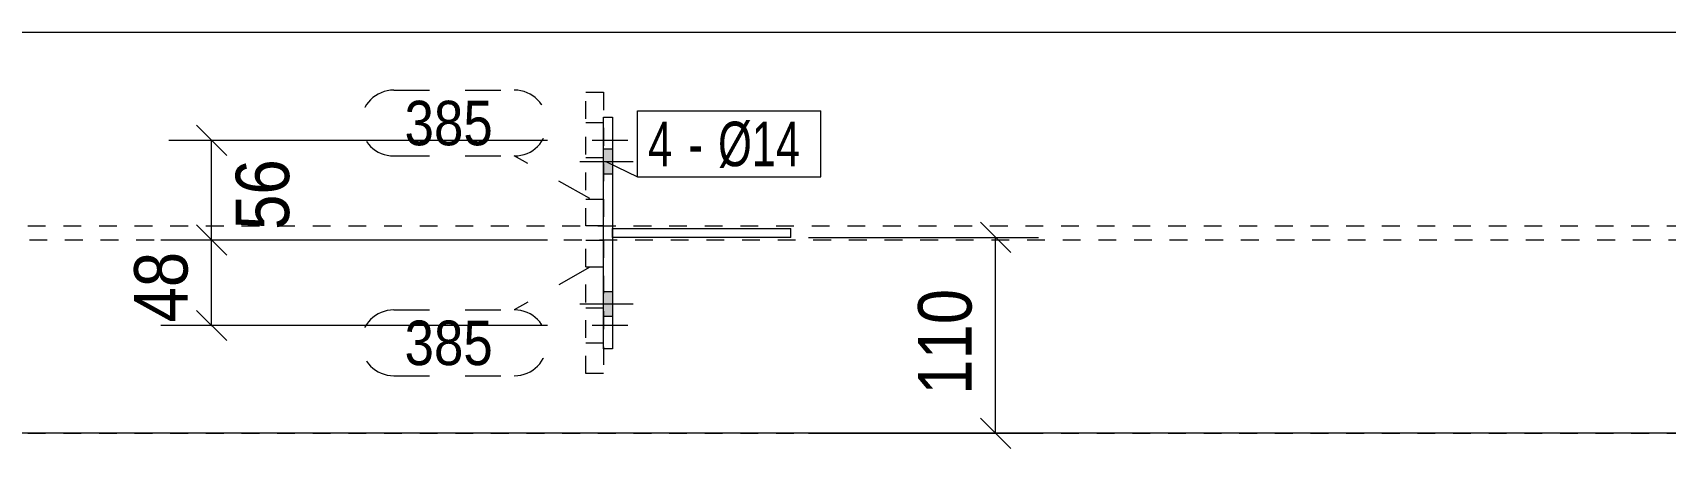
# Model space of a CAD drawing. Header units: millimetres. Extents: x 2 to 1174, y 1 to 825.
# Drawn here: x 870.1 to 961.8, y 555.3 to 578.7 of the extents above; entities that cross this region are included whole.
import ezdxf

# ---------------------------------------------------------------- set-up
doc = ezdxf.new("R2010")
doc.units = ezdxf.units.MM
for name, pattern in [('XKITLINE00', [0]), ('XKITLINE01', [4, 1, -1, 1, -1]), ('XKITLINE02', [4, 2, -2])]:
    doc.linetypes.add(name, pattern=pattern)
for name, color, linetype, lineweight in [('Bolt', 3, 'Continuous', 0), ('BoltMark', 7, 'Continuous', 0), ('Dimensions', 7, 'Continuous', 0), ('Part', 2, 'Continuous', 0), ('PartMark', 7, 'Continuous', 0)]:
    doc.layers.add(name, color=color, linetype=linetype, lineweight=lineweight)
doc.styles.add('ARIAL', font='ARIAL.TTF')
doc.styles.add('ARIAL_NARROW', font='ARIALN.TTF')

# ---------------------------------------------------------------- blocks, each defined once
blk = doc.blocks.new('*A110')
at = {"layer": 'Part', "color": 7, "linetype": 'XKITLINE01', "lineweight": 0}
for p, q in [((901.189, 567.845), (901.189, 575.345)), ((901.189, 575.345), (902.189, 575.345)), ((902.189, 575.345), (902.189, 567.845)), ((901.189, 569.345), (902.189, 569.345)), ((902.189, 567.845), (901.189, 567.845))]:
    blk.add_line(p, q, dxfattribs=at)
blk = doc.blocks.new('*A111')
at = {"layer": 'Part', "color": 7, "linetype": 'XKITLINE01', "lineweight": 0}
for p, q in [((901.189, 559.545), (901.189, 567.045)), ((901.189, 567.045), (902.189, 567.045)), ((902.189, 567.045), (902.189, 559.545)), ((901.189, 565.545), (902.189, 565.545)), ((902.189, 559.545), (901.189, 559.545))]:
    blk.add_line(p, q, dxfattribs=at)
blk = doc.blocks.new('*A112')
at = {"layer": 'Part', "color": 2, "linetype": 'XKITLINE00', "lineweight": 0}
for p, q in [((902.689, 567.695), (912.689, 567.695)), ((912.689, 567.195), (912.689, 567.695)), ((912.689, 567.195), (902.689, 567.195))]:
    blk.add_line(p, q, dxfattribs=at)
at = {"layer": 'Part', "color": 7, "linetype": 'XKITLINE01', "lineweight": 0}
blk.add_line((902.689, 567.195), (902.689, 567.695), dxfattribs=at)
blk.add_line((902.689, 567.195), (902.689, 567.695), dxfattribs=at)
blk = doc.blocks.new('*A113')
at = {"layer": 'Part', "color": 2, "linetype": 'XKITLINE00', "lineweight": 0}
for p, q in [((902.189, 573.945), (902.689, 573.945)), ((902.189, 560.945), (902.189, 573.945)), ((902.689, 573.945), (902.689, 560.945)), ((902.689, 560.945), (902.189, 560.945))]:
    blk.add_line(p, q, dxfattribs=at)
blk = doc.blocks.new('*A121')
at = {"layer": 'Part', "color": 7, "linetype": 'XKITLINE01', "lineweight": 0}
for p, q in [((649.866, 567.845), (1048.956, 567.845)), ((1048.956, 567.045), (649.866, 567.045))]:
    blk.add_line(p, q, dxfattribs=at)
blk = doc.blocks.new('*A127')
at = {"layer": 'Part', "color": 7, "linetype": 'XKITLINE01', "lineweight": 0}
for p, q in [((1037.652, 578.695), (649.866, 578.695)), ((649.866, 556.195), (1037.652, 556.195))]:
    blk.add_line(p, q, dxfattribs=at)
blk = doc.blocks.new('*A129')
at = {"layer": 'Part', "color": 2, "linetype": 'XKITLINE00', "lineweight": 0}
for p, q in [((1048.956, 578.695), (649.866, 578.695)), ((1048.956, 556.195), (649.866, 556.195))]:
    blk.add_line(p, q, dxfattribs=at)
blk = doc.blocks.new('*A152')
at = {"layer": 'Bolt', "color": 3, "linetype": 'XKITLINE02', "lineweight": 0}
for p, q in [((902.189, 573.627), (901.189, 573.627)), ((903.539, 572.645), (900.039, 572.645)), ((902.189, 571.663), (901.189, 571.663))]:
    blk.add_line(p, q, dxfattribs=at)
blk = doc.blocks.new('*A153')
at = {"layer": 'Bolt', "color": 3, "linetype": 'XKITLINE02', "lineweight": 0}
for p, q in [((902.189, 563.227), (901.189, 563.227)), ((903.539, 562.245), (900.039, 562.245)), ((902.189, 561.263), (901.189, 561.263))]:
    blk.add_line(p, q, dxfattribs=at)
blk = doc.blocks.new('*A154')
at = {"layer": 'Bolt'}
for points in [[(902.189, 572.145), (902.689, 572.145), (902.689, 570.745), (902.189, 570.745)], [(902.189, 572.145), (902.689, 572.145), (902.689, 570.745), (902.189, 570.745)], [(902.189, 564.145), (902.689, 564.145), (902.689, 562.745), (902.189, 562.745)], [(902.189, 564.145), (902.689, 564.145), (902.689, 562.745), (902.189, 562.745)]]:
    blk.add_hatch(color=3, dxfattribs=at).paths.add_polyline_path(points, flags=17)
at = {"layer": 'Bolt', "color": 3, "linetype": 'XKITLINE00', "lineweight": 0}
for p, q in [((902.689, 572.145), (902.189, 572.145)), ((902.689, 572.145), (902.189, 572.145)), ((903.849, 571.445), (900.849, 571.445)), ((903.849, 571.445), (900.849, 571.445)), ((902.689, 570.745), (902.189, 570.745)), ((902.689, 570.745), (902.189, 570.745)), ((902.689, 564.145), (902.189, 564.145)), ((902.689, 564.145), (902.189, 564.145)), ((903.849, 563.445), (900.849, 563.445)), ((903.849, 563.445), (900.849, 563.445)), ((902.689, 562.745), (902.189, 562.745)), ((902.689, 562.745), (902.189, 562.745))]:
    blk.add_line(p, q, dxfattribs=at)
blk = doc.blocks.new('*A337')
at = {"layer": 'Dimensions', "color": 7, "linetype": 'XKITLINE00', "lineweight": 0}
for p, q in [((923.338, 568.044), (925.035, 566.346)), ((913.689, 567.195), (926.587, 567.195)), ((924.187, 556.195), (924.187, 567.195)), ((923.338, 557.044), (925.035, 555.346)), ((913.689, 556.195), (926.587, 556.195))]:
    blk.add_line(p, q, dxfattribs=at)
at = {"layer": 'Dimensions', "color": 3}
for p in [(924.187, 567.195), (924.187, 556.195)]:
    blk.add_point(p, dxfattribs=at)
at = {"layer": 'Dimensions', "color": 3, "style": 'ARIAL', "width": 0.85}
blk.add_text('110', height=3, rotation=90.00021, dxfattribs=at).set_placement((922.837, 558.357))
blk = doc.blocks.new('*A344')
at = {"layer": 'Dimensions', "color": 7, "linetype": 'XKITLINE00', "lineweight": 0}
for p, q in [((879.338, 567.894), (881.035, 566.196)), ((899.039, 567.045), (877.337, 567.045)), ((880.187, 562.245), (880.187, 567.045)), ((879.338, 563.094), (881.035, 561.396)), ((899.039, 562.245), (877.337, 562.245))]:
    blk.add_line(p, q, dxfattribs=at)
at = {"layer": 'Dimensions', "color": 3}
for p in [(880.187, 567.045), (880.187, 562.245)]:
    blk.add_point(p, dxfattribs=at)
at = {"layer": 'Dimensions', "color": 3, "style": 'ARIAL', "width": 0.85}
blk.add_text('48', height=3, rotation=90.00021, dxfattribs=at).set_placement((878.837, 562.42))
blk = doc.blocks.new('*A345')
at = {"layer": 'Dimensions', "color": 7, "linetype": 'XKITLINE00', "lineweight": 0}
for p, q in [((879.338, 573.494), (881.035, 571.796)), ((899.039, 572.645), (877.787, 572.645)), ((880.187, 567.045), (880.187, 572.645)), ((879.338, 567.894), (881.035, 566.196)), ((899.039, 567.045), (877.787, 567.045))]:
    blk.add_line(p, q, dxfattribs=at)
at = {"layer": 'Dimensions', "color": 3}
for p in [(880.187, 572.645), (880.187, 567.045)]:
    blk.add_point(p, dxfattribs=at)
at = {"layer": 'Dimensions', "color": 3, "style": 'ARIAL', "width": 0.85}
blk.add_text('56', height=3, rotation=90.00021, dxfattribs=at).set_placement((884.537, 567.62))
blk = doc.blocks.new('*A349')
at = {"layer": 'BoltMark', "color": 7, "linetype": 'XKITLINE00', "lineweight": 0}
for p, q in [((904.081, 574.295), (914.378, 574.295)), ((904.081, 570.595), (904.081, 574.295)), ((914.378, 570.595), (914.378, 574.295)), ((902.349, 571.445), (904.081, 570.595)), ((904.081, 570.595), (914.378, 570.595))]:
    blk.add_line(p, q, dxfattribs=at)
at = {"layer": 'BoltMark', "color": 3, "style": 'ARIAL_NARROW', "width": 0.85}
for s, p in [('4', (904.681, 571.195)), ('Ø14', (908.611, 571.195)), ('-', (906.951, 571.195))]:
    blk.add_text(s, height=2.5, dxfattribs=at).set_placement(p)
blk = doc.blocks.new('*A364')
at = {"layer": 'PartMark', "color": 7, "linetype": 'XKITLINE02', "lineweight": 0}
for p, q in [((901.419, 565.516), (897.176, 563.123)), ((890.414, 563.123), (897.176, 563.123)), ((890.414, 559.423), (897.176, 559.423))]:
    blk.add_line(p, q, dxfattribs=at)
for centre, start, end in [((890.414, 561.273), 90, 270), ((897.176, 561.273), 270, 90)]:
    blk.add_arc(centre, 1.85, start, end, dxfattribs=at)
at = {"layer": 'PartMark', "color": 3, "style": 'ARIAL', "width": 0.85}
blk.add_text('385', height=2.5, dxfattribs=at).set_placement((891.014, 560.023))
blk = doc.blocks.new('*A365')
at = {"layer": 'PartMark', "color": 7, "linetype": 'XKITLINE02', "lineweight": 0}
for p, q in [((890.414, 575.467), (897.176, 575.467)), ((890.414, 571.767), (897.176, 571.767)), ((901.419, 569.374), (897.176, 571.767))]:
    blk.add_line(p, q, dxfattribs=at)
for centre, start, end in [((890.414, 573.617), 90, 270), ((897.176, 573.617), 270, 90)]:
    blk.add_arc(centre, 1.85, start, end, dxfattribs=at)
at = {"layer": 'PartMark', "color": 3, "style": 'ARIAL', "width": 0.85}
blk.add_text('385', height=2.5, dxfattribs=at).set_placement((891.014, 572.367))

msp = doc.modelspace()

# ---------------------------------------------------------------- block references
at = {"lineweight": 0}
for name in ['*A127', '*A129', '*A365', '*A110', '*A113', '*A349', '*A345', '*A152', '*A154', '*A121', '*A344', '*A112', '*A337', '*A111', '*A364', '*A153']:
    msp.add_blockref(name, (0, 0), dxfattribs=at)

doc.saveas('drawing.dxf')
